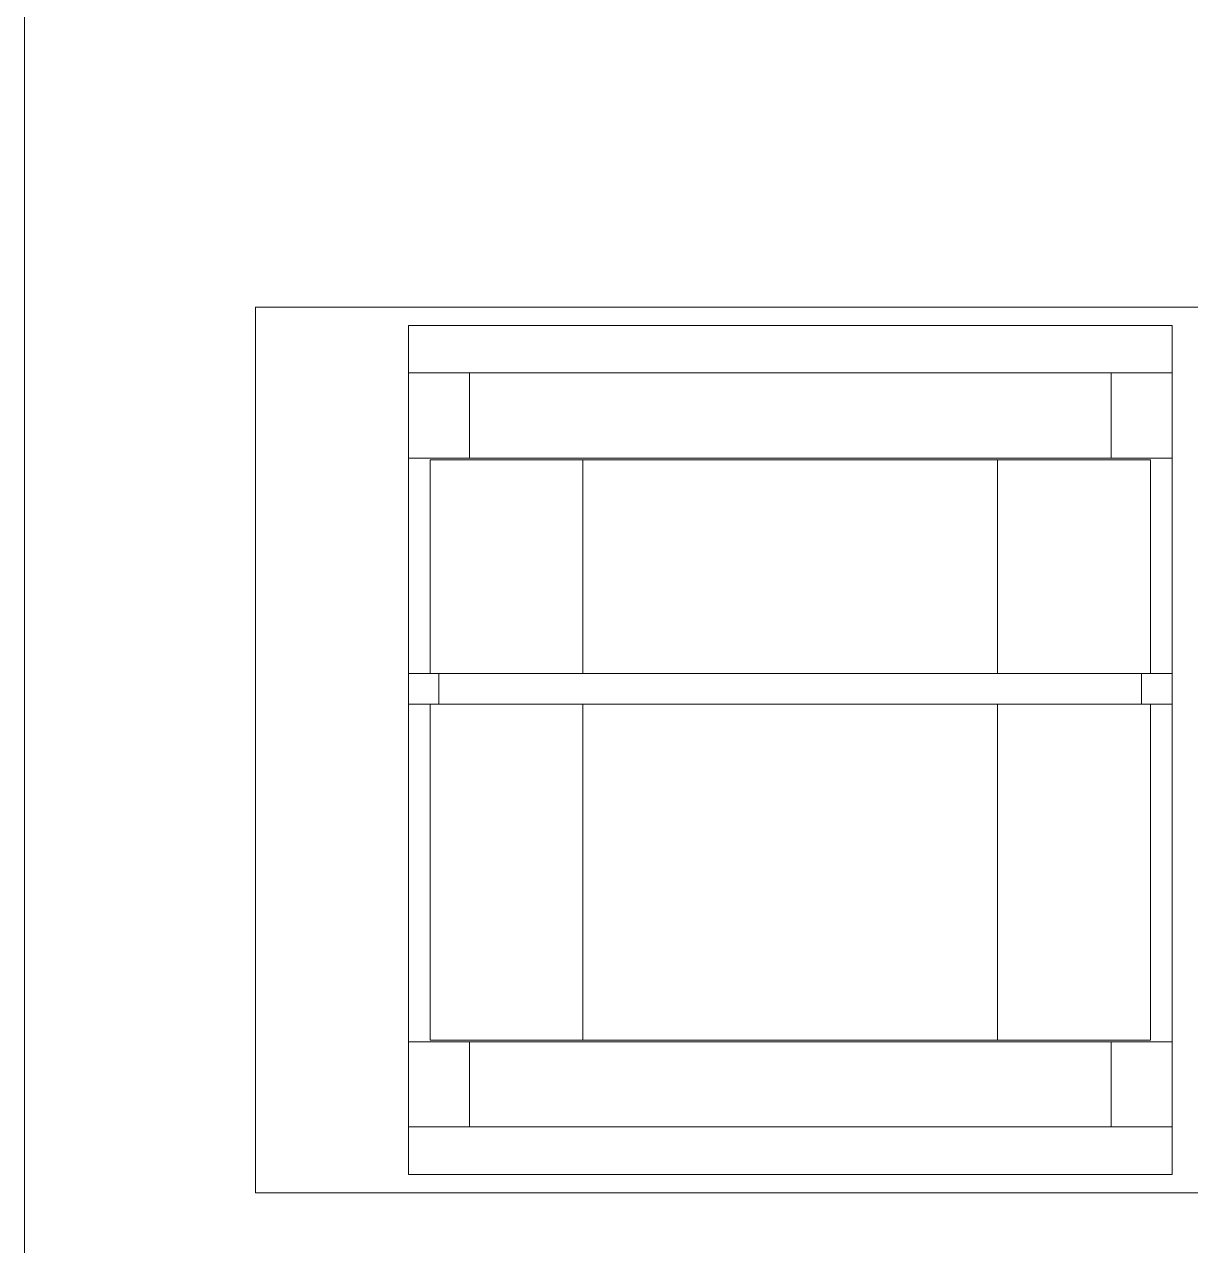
# Model space of a CAD drawing. Header units: millimetres. Extents: x -118 to 1430, y 370 to 1370.
# Drawn here: x 362.69 to 400.86, y 502.96 to 542.94 of the extents above; entities that cross this region are included whole.
import ezdxf

# ---------------------------------------------------------------- set-up
doc = ezdxf.new("R2010")
doc.units = ezdxf.units.MM
doc.layers.add('TANGENT EDGES', color=7, linetype='Continuous', lineweight=0)
doc.layers.add('VISIBLE', color=7, linetype='Continuous', lineweight=0)

msp = doc.modelspace()

# ---------------------------------------------------------------- linework, layer by layer
at = {"layer": 'TANGENT EDGES'}
for p, q in [((377.255, 528.735), (377.255, 531.526)), ((398.255, 528.735), (398.255, 531.526)), ((380.969, 521.685), (380.969, 528.685)), ((394.542, 521.685), (394.542, 528.685)), ((376.255, 521.685), (376.255, 520.685)), ((399.255, 521.685), (399.255, 520.685)), ((380.969, 509.685), (380.969, 520.685)), ((394.542, 509.685), (394.542, 520.685)), ((377.255, 509.635), (377.255, 506.845)), ((398.255, 509.635), (398.255, 506.845))]:
    msp.add_line(p, q, dxfattribs=at)
at = {"layer": 'VISIBLE'}
for p, q in [((362.689, 466.97), (362.689, 553.57)), ((370.255, 533.685), (405.255, 533.685)), ((370.255, 504.685), (370.255, 533.685)), ((375.255, 533.085), (400.255, 533.085)), ((375.255, 531.526), (375.255, 533.085)), ((400.255, 533.085), (400.255, 531.526)), ((375.255, 528.735), (375.255, 531.526)), ((377.255, 531.526), (375.255, 531.526)), ((398.255, 531.526), (377.255, 531.526)), ((398.255, 531.526), (400.255, 531.526)), ((400.255, 528.735), (400.255, 531.526)), ((375.255, 521.685), (375.255, 528.735)), ((377.255, 528.735), (375.255, 528.735)), ((380.969, 528.685), (375.969, 528.685)), ((375.969, 521.685), (375.969, 528.685)), ((398.255, 528.735), (377.255, 528.735)), ((394.542, 528.685), (380.969, 528.685)), ((394.542, 528.685), (399.542, 528.685)), ((398.255, 528.735), (400.255, 528.735)), ((399.542, 521.685), (399.542, 528.685)), ((400.255, 528.735), (400.255, 521.685)), ((375.255, 521.685), (375.255, 520.685)), ((375.255, 521.685), (376.255, 521.685)), ((376.255, 521.685), (399.255, 521.685)), ((400.255, 521.685), (399.255, 521.685)), ((400.255, 521.685), (400.255, 520.685)), ((375.255, 520.685), (376.255, 520.685)), ((375.255, 509.635), (375.255, 520.685)), ((375.969, 509.685), (375.969, 520.685)), ((376.255, 520.685), (399.255, 520.685)), ((400.255, 520.685), (399.255, 520.685)), ((399.542, 509.685), (399.542, 520.685)), ((400.255, 520.685), (400.255, 509.635)), ((375.255, 509.635), (375.255, 506.845)), ((377.255, 509.635), (375.255, 509.635)), ((375.969, 509.685), (380.969, 509.685)), ((398.255, 509.635), (377.255, 509.635)), ((380.969, 509.685), (394.542, 509.685)), ((399.542, 509.685), (394.542, 509.685)), ((398.255, 509.635), (400.255, 509.635)), ((400.255, 509.635), (400.255, 506.845)), ((375.255, 505.285), (375.255, 506.845)), ((375.255, 506.845), (377.255, 506.845)), ((377.255, 506.845), (398.255, 506.845)), ((400.255, 506.845), (398.255, 506.845)), ((400.255, 506.845), (400.255, 505.285)), ((400.255, 505.285), (375.255, 505.285)), ((405.255, 504.685), (370.255, 504.685))]:
    msp.add_line(p, q, dxfattribs=at)

doc.saveas('drawing.dxf')
